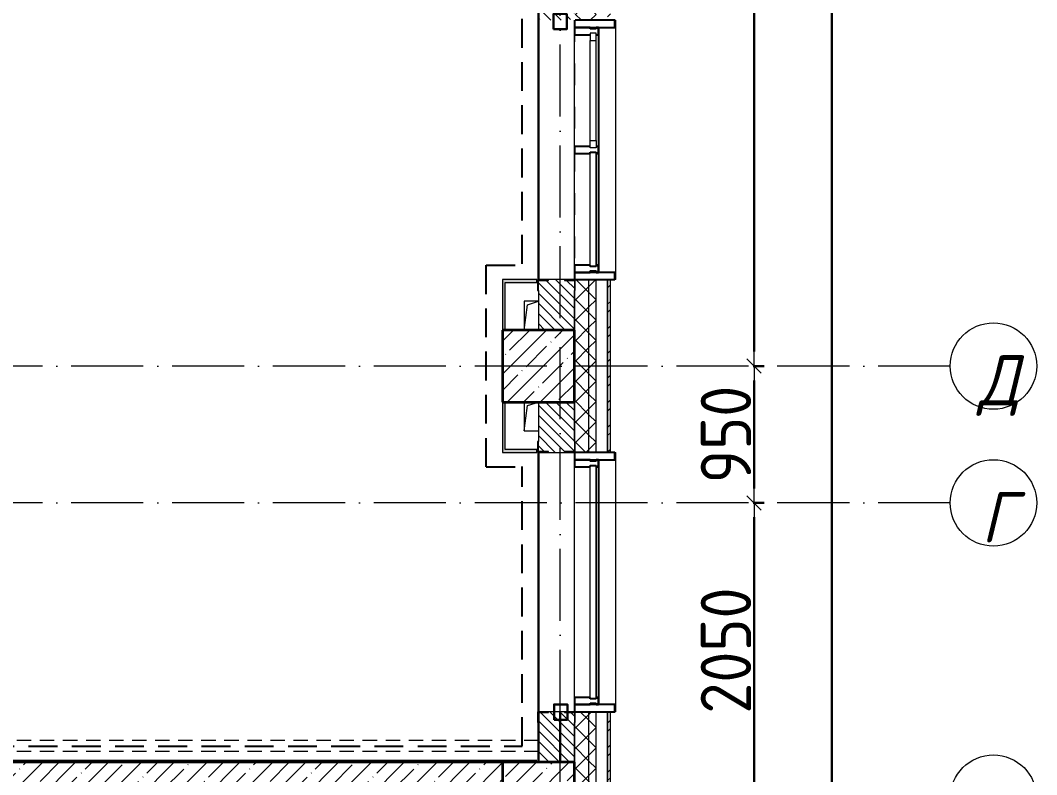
# Model space of a CAD drawing. Header units: millimetres. Extents: x -213536 to 1564669, y -45299 to 942238.
# Drawn here: x 306000 to 313054, y 222128 to 227365 of the extents above; entities that cross this region are included whole.
import ezdxf

# ---------------------------------------------------------------- set-up
doc = ezdxf.new("R2010")
doc.units = ezdxf.units.MM
for name, pattern in [('200_ШТРИХ_ш1п0_6_', [160, 100, -60]), ('50_200_ШТРИХ_1Т_ш5_п1_п1_', [700, 500, -100, 0, -100]), ('Штрих короткий', [300, 150, -150]), ('Штриховая _2 мм - 1 мм_', [300, 200, -100])]:
    doc.linetypes.add(name, pattern=pattern)
for name, color, linetype, lineweight in [('0-1', 7, 'Continuous', 5), ('0-2', 7, 'Continuous', 9), ('2.1) ПГП окна 2.8 м', 5, 'Continuous', 30), ('3) ЖБ 4м', 3, 'Continuous', 30), ('3.1) ЖБ окна 1.2 м', 102, 'Continuous', 30), ('5) Швы', 2, 'Continuous', 30), ('Импосты витража', 7, 'Continuous', 9), ('Импосты витража-1', 7, 'Continuous', 25), ('Каркас_Импост', 7, 'Continuous', 13), ('Каркас_Импост-1', 7, 'Continuous', 9), ('Линии-1', 7, '200_ШТРИХ_ш1п0_6_', 9), ('Несущие колонны', 7, 'Continuous', 9), ('Несущие колонны-1', 7, 'Continuous', 35), ('Обобщенные модели', 7, 'Continuous', 9), ('Общие ребра', 7, 'Continuous', 9), ('Окна', 7, 'Continuous', 9), ('Оси', 7, 'Continuous', 9), ('Оси-1', 7, 'Continuous', 20), ('Оси-2', 7, '50_200_ШТРИХ_1Т_ш5_п1_п1_', 9), ('Остекление-1', 7, 'Continuous', 9), ('Перемычка-1', 7, 'Штрих короткий', 9), ('Размеры', 7, 'Continuous', 15), ('Стены', 7, 'Continuous', 9), ('Стены-1', 7, 'Continuous', 13), ('Штриховка разреза-1', 7, 'Continuous', 9)]:
    doc.layers.add(name, color=color, linetype=linetype, lineweight=lineweight)
doc.layers.add('СТ-1_1', color=7, linetype='Штриховая _2 мм - 1 мм_', lineweight=90, true_color=0x888888)
doc.layers.add('Штриховка разреза-3', color=7, linetype='Continuous', lineweight=9, true_color=0x0080ff)
doc.layers.get('0-2').off()
doc.styles.add('ISOCPEUR_I_1', font='isocpeui.ttf', dxfattribs={"width": 0.85, "height": 2.5})
doc.styles.add('СПДС', font='isocpeur.ttf', dxfattribs={"width": 0.9})
doc.dimstyles.new('Размера А3', dxfattribs={"dimtxt": 200, "dimasz": 100, "dimexe": 70, "dimexo": 100, "dimgap": 20, "dimtad": 1, "dimdec": 0, "dimrnd": 10, "dimzin": 0, "dimdsep": 46, "dimtxsty": 'СПДС', "dimblk": 'ARROWHEAD_6', "dimcen": 1, "dimclrd": 256, "dimclre": 256, "dimclrt": 256, "dimazin": 0, "dimtfac": 1, "dimtdec": 0, "dimtmove": 2, "dimatfit": 3, "dimfxl": 1, "dimtolj": 1, "dimtzin": 0, "dimarcsym": 0})
pattern_1 = [(135, (0, 0), (-35.35534, -35.35534), [])]
pattern_2 = [(45, (0, 0), (-70.71068, 70.71068), []), (135, (0, 0), (-70.71068, -70.71068), [])]

# ---------------------------------------------------------------- blocks, each defined once
blk = doc.blocks.new('BSC_Колонна _Прямоугольная - 500х500-V21-АИ2_02_План отделки стен 2-го этажа _Часть 2_')
at = {"layer": 'Несущие колонны'}
h = blk.add_hatch(dxfattribs=at)
h.set_pattern_fill('FP_29', color=256, style=0, pattern_type=2)
h.set_pattern_definition([(45, (-103350, -9150), (-114.04925, 114.04925), []), (45, (-103235.95, -9150), (-114.04925, 114.04925), [201.613, -40.323, 3.353, -36.97])])
h.paths.add_polyline_path([(-250, -250), (250, -250), (250, 250), (-250, 250)], flags=0)
at = {"layer": 'Несущие колонны-1'}
for p, q in [((250, 250), (-250, 250)), ((-250, 250), (-250, -250)), ((250, -250), (250, 250)), ((-250, -250), (250, -250))]:
    blk.add_line(p, q, dxfattribs=at)
blk = doc.blocks.new('BSC_Колонна _Прямоугольная - 500х500-V74-АИ2_02_План отделки стен 2-го этажа _Часть 2_')
at = {"layer": 'Несущие колонны'}
h = blk.add_hatch(dxfattribs=at)
h.set_pattern_fill('FP_84', color=256, style=0, pattern_type=2)
h.set_pattern_definition([(45, (-103350, -12150), (-114.04925, 114.04925), []), (45, (-103235.95, -12150), (-114.04925, 114.04925), [201.613, -40.323, 3.353, -36.97])])
h.paths.add_polyline_path([(-250, -250), (250, -250), (250, 250), (-250, 250)], flags=0)
at = {"layer": 'Несущие колонны-1'}
for p, q in [((250, 250), (-250, 250)), ((-250, 250), (-250, -250)), ((250, -250), (250, 250)), ((-250, -250), (250, -250))]:
    blk.add_line(p, q, dxfattribs=at)
blk = doc.blocks.new('Проем_Дверь_Прямоугольный - 1800х2700h_оконные проемы-25805030-АИ2_02_План отделки стен 2-го этажа _Часть 2_')
at = {"layer": 'Перемычка-1'}
for p, q in [((900, 125), (-900, 125)), ((900, -125), (-900, -125))]:
    blk.add_line(p, q, dxfattribs=at)
blk = doc.blocks.new('PNS_Панель прямоугольная1 - Нр_Стекло - 40мм-25293744-АИ2_02_План отделки стен 2-го этажа _Часть 2_')
at = {"layer": 'Остекление-1'}
for p, q in [((-800, 40), (800, 40)), ((-810, 0), (810, 0)), ((800, 0), (-800, 0))]:
    blk.add_line(p, q, dxfattribs=at)
blk = doc.blocks.new('Прямоугольный импост - Импост структурный с накладкой - 150мм-25651488-АИ2_02_План отделки стен 2-го этажа _Часть 2_')
at = {"layer": 'Импосты витража'}
for p, q in [((44650, -100), (46250, -100)), ((44650, -267), (46250, -267))]:
    blk.add_line(p, q, dxfattribs=at)
blk = doc.blocks.new('Прямоугольный импост - Импост структурный с накладкой - 150мм-25651501-АИ2_02_План отделки стен 2-го этажа _Часть 2_')
at = {"layer": 'Импосты витража-1'}
for p, q in [((-25, 0), (-25, 17)), ((-25, 17), (25, 17)), ((-15, 0), (-25, 0)), ((-15, -40), (-15, 0)), ((25, 0), (15, 0)), ((15, 0), (15, -40)), ((25, 17), (25, 0)), ((-25, -150), (-25, -40)), ((-25, -40), (-15, -40)), ((15, -40), (25, -40)), ((25, -40), (25, -150)), ((25, -150), (-25, -150))]:
    blk.add_line(p, q, dxfattribs=at)
blk = doc.blocks.new('PNS_Панель прямоугольная2 - Нр_Стекло - 40мм-26243474-АИ2_02_План отделки стен 2-го этажа _Часть 2_')
at = {"layer": 'Каркас_Импост'}
for p, q in [((-397.5, 0), (-397.5, 40)), ((-397.5, 40), (-347.5, 40)), ((-347.5, 40), (-347.5, 0)), ((397.5, 40), (347.5, 40)), ((347.5, 40), (347.5, 0)), ((397.5, 0), (397.5, 40)), ((-347.5, 0), (-397.5, 0)), ((347.5, 0), (397.5, 0))]:
    blk.add_line(p, q, dxfattribs=at)
at = {"layer": 'Каркас_Импост-1'}
for p, q in [((-347.5, 40), (347.5, 40)), ((-347.5, 0), (347.5, 0))]:
    blk.add_line(p, q, dxfattribs=at)
blk = doc.blocks.new('Прямоугольный импост - Импост структурный с накладкой - 150мм-25647633-АИ2_02_План отделки стен 2-го этажа _Часть 2_')
at = {"layer": 'Импосты витража-1'}
for p, q in [((-25, 0), (-25, 17)), ((-25, 17), (25, 17)), ((-15, 0), (-25, 0)), ((-15, -40), (-15, 0)), ((25, 17), (25, 0)), ((-25, -150), (-25, -40)), ((-25, -40), (-15, -40)), ((25, -40), (25, -150)), ((25, -150), (-25, -150))]:
    blk.add_line(p, q, dxfattribs=at)
blk = doc.blocks.new('Прямоугольный импост - Импост структурный с накладкой - 150мм-25647642-АИ2_02_План отделки стен 2-го этажа _Часть 2_')
at = {"layer": 'Импосты витража'}
for p, q in [((42475, -100), (43250, -100)), ((42475, -267), (43250, -267))]:
    blk.add_line(p, q, dxfattribs=at)
blk = doc.blocks.new('Прямоугольный импост - Импост структурный с накладкой - 150мм-V150-АИ2_02_План отделки стен 2-го этажа _Часть 2_')
at = {"layer": 'Импосты витража-1'}
for p, q in [((-25, 0), (-25, 17)), ((-25, 17), (25, 17)), ((25, 0), (15, 0)), ((15, 0), (15, -40)), ((25, 17), (25, 0)), ((-25, -150), (-25, -40)), ((15, -40), (25, -40)), ((25, -40), (25, -150)), ((25, -150), (-25, -150))]:
    blk.add_line(p, q, dxfattribs=at)
blk = doc.blocks.new('PNS_Панель прямоугольная1 - Нр_Стекло - 40мм-25259299-АИ2_02_План отделки стен 2-го этажа _Часть 2_')
at = {"layer": 'Остекление-1'}
for p, q in [((-387.5, 40), (387.5, 40)), ((-397.5, 0), (397.5, 0)), ((387.5, 0), (-387.5, 0))]:
    blk.add_line(p, q, dxfattribs=at)
blk = doc.blocks.new('Прямоугольный импост - Импост структурный с накладкой - 150мм-25647644-АИ2_02_План отделки стен 2-го этажа _Часть 2_')
at = {"layer": 'Импосты витража-1'}
for p, q in [((-25, 0), (-25, 17)), ((-25, 17), (25, 17)), ((-15, 0), (-25, 0)), ((-15, -40), (-15, 0)), ((25, 0), (15, 0)), ((15, 0), (15, -40)), ((25, 17), (25, 0)), ((-25, -150), (-25, -40)), ((-25, -40), (-15, -40)), ((15, -40), (25, -40)), ((25, -40), (25, -150)), ((25, -150), (-25, -150))]:
    blk.add_line(p, q, dxfattribs=at)
blk = doc.blocks.new('Прямоугольный импост - Откос НВФ_50х280 мм-25995271-АИ2_02_План отделки стен 2-го этажа _Часть 2_')
at = {"layer": 'Импосты витража-1'}
for p, q in [((-50, 130), (0, 130)), ((-50, -150), (-50, 130)), ((0, 130), (0, -144)), ((0, -150), (-50, -150))]:
    blk.add_line(p, q, dxfattribs=at)
blk = doc.blocks.new('Прямоугольный импост - Откос НВФ_50х280 мм-25995273-АИ2_02_План отделки стен 2-го этажа _Часть 2_')
at = {"layer": 'Импосты витража-1'}
for p, q in [((0, 130), (-50, 130)), ((-50, 130), (-50, -150)), ((0, -144), (0, 130)), ((-50, -150), (0, -150))]:
    blk.add_line(p, q, dxfattribs=at)
blk = doc.blocks.new('Прямоугольный импост - Откос НВФ_50х280 мм-25993834-АИ2_02_План отделки стен 2-го этажа _Часть 2_')
at = {"layer": 'Импосты витража-1'}
for p, q in [((-50, 130), (0, 130)), ((-50, -150), (-50, 130)), ((0, 130), (0, -144)), ((0, -150), (-50, -150))]:
    blk.add_line(p, q, dxfattribs=at)
blk = doc.blocks.new('Прямоугольный импост - Откос НВФ_50х280 мм-25993838-АИ2_02_План отделки стен 2-го этажа _Часть 2_')
at = {"layer": 'Импосты витража-1'}
for p, q in [((0, 130), (-50, 130)), ((-50, 130), (-50, -150)), ((0, -144), (0, 130)), ((-50, -150), (0, -150))]:
    blk.add_line(p, q, dxfattribs=at)
blk = doc.blocks.new('Фахверк_СКБ_Уголок - 250_2700-27497298-АИ2_02_План отделки стен 2-го этажа _Часть 2_')
at = {"layer": 'Обобщенные модели'}
for p, q in [((200, 181), (125, 181)), ((125, 181), (125, 106)), ((131, 106), (131, 175)), ((131, 175), (200, 175)), ((200, 175), (200, 181)), ((125, 106), (131, 106)), ((131, -6), (125, -6)), ((125, -6), (125, -81)), ((131, -75), (131, -6)), ((125, -81), (200, -81)), ((200, -75), (131, -75)), ((200, -81), (200, -75))]:
    blk.add_line(p, q, dxfattribs=at)
blk = doc.blocks.new('AR_Отверстие прямоугольное _в плите_ - AR_Отверстие прямоугольное _в плите_-V207-АИ2_02_План отделки стен 2-го этажа _Часть 2_')
at = {"layer": 'Обобщенные модели'}
for p, q in [((-50, 100), (-50, -100)), ((-50, -100), (-25, 75)), ((-25, 75), (50, 100)), ((-50, -100), (50, -100))]:
    blk.add_line(p, q, dxfattribs=at)
blk = doc.blocks.new('AR_Отверстие прямоугольное _в плите_ - AR_Отверстие прямоугольное _в плите_-V210-АИ2_02_План отделки стен 2-го этажа _Часть 2_')
at = {"layer": 'Обобщенные модели'}
for p, q in [((50, 100), (-50, 100)), ((-50, 100), (-50, -100)), ((-50, -100), (-25, 75)), ((-25, 75), (50, 100))]:
    blk.add_line(p, q, dxfattribs=at)
blk = doc.blocks.new('Отлив_СКБ - Отлив витража_120_НВФ-31885687-АИ2_02_План отделки стен 2-го этажа _Часть 2_')
at = {"layer": 'Окна'}
for p, q in [((1750, -2), (50, -2)), ((0, -120), (0, -113)), ((0, -120), (1800, -120)), ((1800, -113), (1800, -120))]:
    blk.add_line(p, q, dxfattribs=at)
blk = doc.blocks.new('0125-Р-ОО-Ш2-АР-о_23_10_2024_rvt-1-АИ2_02_План отделки стен 2-го этажа _Часть 2_')
at = {"layer": 'Штриховка разреза-1'}
h = blk.add_hatch(dxfattribs=at)
h.set_pattern_fill('FP_81', color=256, style=0, pattern_type=2)
h.set_pattern_definition(pattern_2)
h.paths.add_polyline_path([(103700, -200), (103700, 750), (103606, 750), (103606, 675), (103600, 675), (103600, -200)], flags=0)
h.paths.add_polyline_path([(103700, 2550), (103700, 3750), (103606, 3750), (103606, 3675), (103600, 3675), (103600, 2625), (103606, 2625), (103606, 2550)], flags=0)
h.paths.add_polyline_path([(103700, 5550), (103700, 6750), (103606, 6750), (103606, 6675), (103600, 6675), (103600, 5625), (103606, 5625), (103606, 5550)], flags=0)
h.paths.add_polyline_path([(103606, 8550), (103700, 8550), (103700, 9750), (103606, 9750), (103606, 9675), (103600, 9675), (103600.1, 8625), (103606, 8625), (103606, 8556)], flags=0)
h.paths.add_polyline_path([(103606, 11550), (103700, 11550), (103700, 12750), (103606, 12750), (103606, 12675), (103600, 12675), (103600, 11625), (103606, 11625), (103606, 11556)], flags=0)
h.paths.add_polyline_path([(103700, 14550), (103700, 15750), (103606, 15750), (103606, 15675), (103600, 15675), (103600, 14625), (103606, 14625), (103606, 14550)], flags=0)
h.paths.add_polyline_path([(103700, 17550), (103700, 18750), (103606, 18750), (103606, 18675), (103600, 18675), (103600.1, 17625), (103606, 17625), (103606, 17550)], flags=0)
h.paths.add_polyline_path([(103700, 20550), (103700, 21750), (103606, 21750), (103606, 21675), (103600, 21675), (103600, 20625), (103606, 20625), (103606, 20550)], flags=0)
h.paths.add_polyline_path([(103700, 26550), (103700, 27750), (103606, 27750), (103606, 27675), (103600, 27675), (103600, 26625), (103606, 26625), (103606, 26550)], flags=0)
h.paths.add_polyline_path([(103700, 29550), (103700, 30750), (103606, 30750), (103606, 30675), (103600, 30675), (103600.1, 29625), (103606, 29625), (103606, 29550)], flags=0)
h.paths.add_polyline_path([(103700, 32550), (103700, 33750), (103606, 33750), (103606, 33675), (103600, 33675), (103600.1, 32625), (103606, 32625), (103606, 32550)], flags=0)
h.paths.add_polyline_path([(103700, 35550), (103700, 36750), (103606, 36750), (103606, 36675), (103600, 36675), (103600, 35625), (103606, 35625), (103606, 35550)], flags=0)
h.paths.add_polyline_path([(103606, 38550), (103700, 38550), (103700, 39750), (103606, 39750), (103606, 39675), (103600, 39675), (103600, 38625), (103606, 38625), (103606, 38556)], flags=0)
h.paths.add_polyline_path([(103700, 41550), (103700, 42750), (103606, 42750), (103606, 42675), (103600, 42675), (103600, 41625), (103606, 41625), (103606, 41550)], flags=0)
h.paths.add_polyline_path([(103700, 47550), (103700, 48615), (103600, 48615), (103600, 47625), (103606, 47625), (103606, 47550)], flags=0)
h = blk.add_hatch(dxfattribs=at)
h.set_pattern_fill('FP_81', color=256, style=0, pattern_type=2)
h.set_pattern_definition(pattern_2)
h.paths.add_polyline_path([(103700, -250), (103750, -250), (103750, 750), (103700, 750), (103700, -200)], flags=0)
h.paths.add_polyline_path([(103700, 2550), (103750, 2550), (103750, 3750), (103700, 3750), (103700, 3265)], flags=0)
h.paths.add_polyline_path([(103700, 5550), (103750, 5550), (103750, 6750), (103700, 6750), (103700, 6037.1)], flags=0)
h.paths.add_polyline_path([(103700, 8550), (103750, 8550), (103750, 9750), (103700, 9750), (103700, 8809.2)], flags=0)
h.paths.add_polyline_path([(103700, 11550), (103750, 11550), (103750, 12750), (103700, 12750), (103700, 11581.4)], flags=0)
h.paths.add_polyline_path([(103750, 14550), (103750, 15750), (103700, 15750), (103700, 14550)], flags=0)
h.paths.add_polyline_path([(103750, 17550), (103750, 18750), (103700, 18750), (103700, 17550)], flags=0)
h.paths.add_polyline_path([(103700, 20550), (103750, 20550), (103750, 21750), (103700, 21750), (103700, 20821.8)], flags=0)
h.paths.add_polyline_path([(103750, 26550), (103750, 27750), (103700, 27750), (103700, 26550)], flags=0)
h.paths.add_polyline_path([(103700, 29550), (103750, 29550), (103750, 30750), (103700, 30750), (103700, 30062.2)], flags=0)
h.paths.add_polyline_path([(103700, 32550), (103750, 32550), (103750, 33750), (103700, 33750), (103700, 32834.3)], flags=0)
h.paths.add_polyline_path([(103700, 35550), (103750, 35550), (103750, 36750), (103700, 36750), (103700, 35606.4)], flags=0)
h.paths.add_polyline_path([(103700, 38550), (103750, 38550), (103750, 39750), (103700, 39750), (103700, 39302.5)], flags=0)
h.paths.add_polyline_path([(103700, 41550), (103750, 41550), (103750, 42750), (103700, 42750), (103700, 42074.7)], flags=0)
h.paths.add_polyline_path([(103750, 47550), (103750, 48615), (103700, 48615), (103700, 47550)], flags=0)
h = blk.add_hatch(dxfattribs=at)
h.set_pattern_fill('FP_80', color=256, style=0, pattern_type=2)
h.set_pattern_definition([(45, (0, 0), (-85.53659, 85.53659), []), (45, (57.02, 0), (-85.53659, 85.53659), [])])
h.paths.add_polyline_path([(103830, -350), (103850, -350), (103850, 750), (103830, 750), (103830, -330)], flags=0)
h.paths.add_polyline_path([(103850, 2550), (103850, 3750), (103830, 3750), (103830, 2550)], flags=0)
h.paths.add_polyline_path([(103830, 5550), (103850, 5550), (103850, 6750), (103830, 6750), (103830, 6037.1)], flags=0)
h.paths.add_polyline_path([(103850, 8550), (103850, 9750), (103830, 9750), (103830, 8550)], flags=0)
h.paths.add_polyline_path([(103850, 11550), (103850, 12750), (103830, 12750), (103830, 11550)], flags=0)
h.paths.add_polyline_path([(103850, 14550), (103850, 15750), (103830, 15750), (103830, 14550)], flags=0)
h.paths.add_polyline_path([(103830, 17550), (103850, 17550), (103850, 18750), (103830, 18750), (103830, 18049.6)], flags=0)
h.paths.add_polyline_path([(103850, 20550), (103850, 21750), (103830, 21750), (103830, 20550)], flags=0)
h.paths.add_polyline_path([(103850, 26550), (103850, 27750), (103830, 27750), (103830, 26550)], flags=0)
h.paths.add_polyline_path([(103850, 29550), (103850, 30750), (103830, 30750), (103830, 29550)], flags=0)
h.paths.add_polyline_path([(103850, 32550), (103850, 33750), (103830, 33750), (103830, 32550)], flags=0)
h.paths.add_polyline_path([(103850, 35550), (103850, 36750), (103830, 36750), (103830, 35550)], flags=0)
h.paths.add_polyline_path([(103850, 38550), (103850, 39750), (103830, 39750), (103830, 38550)], flags=0)
h.paths.add_polyline_path([(103850, 41550), (103850, 42750), (103830, 42750), (103830, 41550)], flags=0)
h.paths.add_polyline_path([(103830, 47550), (103850, 47550), (103850, 48615), (103830, 48615), (103830, 47618.9)], flags=0)
h = blk.add_hatch(dxfattribs=at)
h.set_pattern_fill('FP_2', color=256, style=0, pattern_type=2)
h.set_pattern_definition(pattern_1)
h.paths.add_polyline_path([(103350, 12400), (103600, 12400), (103600, 12744), (103531, 12744), (103531, 12750), (103419, 12750), (103419, 12744), (103350, 12744), (103350, 12505.4)], flags=0)
h.paths.add_polyline_path([(103531, 14550), (103531, 14556), (103600, 14556), (103600, 15744), (103531, 15744), (103531, 15750), (103419, 15750), (103419, 15744), (103350, 15744), (103350, 14556), (103419, 14556), (103419, 14550)], flags=0)
h.paths.add_polyline_path([(103419, 17550), (103531, 17550), (103531, 17556), (103600, 17556), (103600, 17900), (103350, 17900), (103350, 17556), (103419, 17556)], flags=0)
h = blk.add_hatch(dxfattribs=at)
h.set_pattern_fill('FP_2', color=256, style=0, pattern_type=2)
h.set_pattern_definition(pattern_1)
h.paths.add_polyline_path([(103350, 9400), (103600, 9400), (103600, 9744), (103531, 9744), (103531, 9750), (103419, 9750), (103419, 9744), (103350, 9744), (103350, 9675)], flags=0)
h.paths.add_polyline_path([(103531, 11550), (103531, 11556), (103600, 11556), (103600, 11900), (103350, 11900), (103350, 11556), (103419, 11556), (103419, 11550)], flags=0)
h = blk.add_hatch(dxfattribs=at)
h.set_pattern_fill('FP_1', color=256, style=0, pattern_type=2)
h.set_pattern_definition([(45, (0, 0), (-114.04925, 114.04925), []), (45, (114.05, 0), (-114.04925, 114.04925), [201.612, -40.322, 3.353, -36.97])])
h.paths.add_polyline_path([(103100, 9150), (103100, 9400), (96100, 9400), (96100, 9150), (102202.1, 9150)], flags=0)
at = {"layer": 'Линии-1'}
for p, q in [((103350, 9550), (95812, 9550)), ((103350, 9475), (95812, 9475))]:
    blk.add_line(p, q, dxfattribs=at)
at = {"layer": 'Общие ребра'}
for p, q in [((103700, 11550), (103700, 12750)), ((103750, 11550), (103750, 12750)), ((103600, 12400), (103600, 12675)), ((103600, 12675), (103600, 12400)), ((103600, 11625), (103600, 11900)), ((103600, 11900), (103600, 11625)), ((103700, 8550), (103700, 9750)), ((103750, 8550), (103750, 9750)), ((103600, 9400), (103600, 9675)), ((103600, 9675), (103600, 9400))]:
    blk.add_line(p, q, dxfattribs=at)
at = {"layer": 'Стены'}
for p, q in [((103350, 12750), (103350, 14550)), ((103350, 9750), (103350, 11550))]:
    blk.add_line(p, q, dxfattribs=at)
at = {"layer": 'Стены-1'}
for p, q in [((103531, 12750), (103419, 12750)), ((103830, 12750), (103606, 12750)), ((103850, 12750), (103830, 12750)), ((103830, 12750), (103830, 11550)), ((103830, 11550), (103830, 12750)), ((103850, 11550), (103850, 12750)), ((103350, 12675), (103350, 12400)), ((103350, 11900), (103350, 11625)), ((103419, 11550), (103531, 11550)), ((103606, 11550), (103830, 11550)), ((103830, 11550), (103850, 11550)), ((103531, 9750), (103419, 9750)), ((103830, 9750), (103606, 9750)), ((103850, 9750), (103830, 9750)), ((103830, 9750), (103830, 8550)), ((103830, 8550), (103830, 9750)), ((103850, 8550), (103850, 9750)), ((103350, 9675), (103350, 9400)), ((103100, 9400), (96100, 9400))]:
    blk.add_line(p, q, dxfattribs=at)
at = {"layer": '0-2'}
for name, p, rotation in [('Проем_Дверь_Прямоугольный - 1800х2700h_оконные проемы-25805030-АИ2_02_План отделки стен 2-го этажа _Часть 2_', (103475, 13650), 89.9999999999999), ('Отлив_СКБ - Отлив витража_120_НВФ-31885687-АИ2_02_План отделки стен 2-го этажа _Часть 2_', (103767, 12750), 90), ('Прямоугольный импост - Импост структурный с накладкой - 150мм-25647642-АИ2_02_План отделки стен 2-го этажа _Часть 2_', (103500, -28800), 89.99999999999999), ('PNS_Панель прямоугольная2 - Нр_Стекло - 40мм-26243474-АИ2_02_План отделки стен 2-го этажа _Часть 2_', (103750, 14062.5), 89.9999999999975), ('Прямоугольный импост - Импост структурный с накладкой - 150мм-25647642-АИ2_02_План отделки стен 2-го этажа _Часть 2_', (103500, -29625), 89.99999999999878), ('PNS_Панель прямоугольная1 - Нр_Стекло - 40мм-25259299-АИ2_02_План отделки стен 2-го этажа _Часть 2_', (103750, 13237.5), 89.9999999999975), ('Прямоугольный импост - Откос НВФ_50х280 мм-25993838-АИ2_02_План отделки стен 2-го этажа _Часть 2_', (103750, 12750), 269.9999999999975), ('Фахверк_СКБ_Уголок - 250_2700-27497298-АИ2_02_План отделки стен 2-го этажа _Часть 2_', (103425, 12875), 269.9999999999996), ('Фахверк_СКБ_Уголок - 250_2700-27497298-АИ2_02_План отделки стен 2-го этажа _Часть 2_', (103525, 11425), 89.9999999999999), ('Проем_Дверь_Прямоугольный - 1800х2700h_оконные проемы-25805030-АИ2_02_План отделки стен 2-го этажа _Часть 2_', (103475, 10650), 269.9999999999999), ('Отлив_СКБ - Отлив витража_120_НВФ-31885687-АИ2_02_План отделки стен 2-го этажа _Часть 2_', (103767, 9750), 90), ('Прямоугольный импост - Импост структурный с накладкой - 150мм-25651488-АИ2_02_План отделки стен 2-го этажа _Часть 2_', (103500, -34800), 89.99999999999972), ('PNS_Панель прямоугольная1 - Нр_Стекло - 40мм-25293744-АИ2_02_План отделки стен 2-го этажа _Часть 2_', (103750, 10650), 89.99999999999899), ('Фахверк_СКБ_Уголок - 250_2700-27497298-АИ2_02_План отделки стен 2-го этажа _Часть 2_', (103425, 9875), 269.9999999999999), ('Прямоугольный импост - Откос НВФ_50х280 мм-25995273-АИ2_02_План отделки стен 2-го этажа _Часть 2_', (103750, 9750), 269.999999999999)]:
    blk.add_blockref(name, p, dxfattribs=dict(at, rotation=rotation))
at = {"layer": '0-2', "extrusion": (0, 0, -1)}
for name, p, rotation in [('Прямоугольный импост - Откос НВФ_50х280 мм-25993834-АИ2_02_План отделки стен 2-го этажа _Часть 2_', (-103750, 14550), 90.0000000000025), ('Прямоугольный импост - Импост структурный с накладкой - 150мм-V150-АИ2_02_План отделки стен 2-го этажа _Часть 2_', (-103750, 14475), 90.0000000000025), ('Прямоугольный импост - Импост структурный с накладкой - 150мм-25647633-АИ2_02_План отделки стен 2-го этажа _Часть 2_', (-103750, 13650), 90.0000000000025), ('Прямоугольный импост - Импост структурный с накладкой - 150мм-25647644-АИ2_02_План отделки стен 2-го этажа _Часть 2_', (-103750, 12825), 90.0000000000025), ('Прямоугольный импост - Откос НВФ_50х280 мм-25995271-АИ2_02_План отделки стен 2-го этажа _Часть 2_', (-103750, 11550), 90.00000000000101), ('Прямоугольный импост - Импост структурный с накладкой - 150мм-25651501-АИ2_02_План отделки стен 2-го этажа _Часть 2_', (-103750, 11475), 90.00000000000101), ('Прямоугольный импост - Импост структурный с накладкой - 150мм-25651501-АИ2_02_План отделки стен 2-го этажа _Часть 2_', (-103750, 9825), 90.00000000000101)]:
    blk.add_blockref(name, p, dxfattribs=dict(at, rotation=rotation))
at = {"layer": '0-2'}
for name, p in [('AR_Отверстие прямоугольное _в плите_ - AR_Отверстие прямоугольное _в плите_-V210-АИ2_02_План отделки стен 2-го этажа _Часть 2_', (103300, 12500)), ('BSC_Колонна _Прямоугольная - 500х500-V74-АИ2_02_План отделки стен 2-го этажа _Часть 2_', (103350, 12150)), ('AR_Отверстие прямоугольное _в плите_ - AR_Отверстие прямоугольное _в плите_-V207-АИ2_02_План отделки стен 2-го этажа _Часть 2_', (103300, 11800)), ('BSC_Колонна _Прямоугольная - 500х500-V21-АИ2_02_План отделки стен 2-го этажа _Часть 2_', (103350, 9150))]:
    blk.add_blockref(name, p, dxfattribs=at)
blk = doc.blocks.new('Ось сетки - Круг_Ø6_00__ISO-2_5_0_9K_-16731441-АИ2_02_План отделки стен 2-го этажа _Часть 2_')
at = {"layer": 'Оси-1'}
blk.add_circle((0, 0), 3, dxfattribs=at)
blk = doc.blocks.new('ARROWHEAD_6')
at = {"color": 0, "linetype": 'Continuous'}
for p, q in [((0, 0), (-1, 0)), ((-0.5, -0.5), (0.5, 0.5))]:
    blk.add_line(p, q, dxfattribs=at)
blk = doc.blocks.new('*D3059')
at = {"layer": 'Defpoints', "color": 0, "transparency": 16777216}
for p in [(310985.9, 224015.2), (311092, 224015.2), (310985.9, 221965.2)]:
    blk.add_point(p, dxfattribs=at)
at = {"layer": 'Размеры', "lineweight": -2, "transparency": 16777216}
for p, q in [((311085.9, 224015.2), (311162, 224015.2)), ((311092, 222065.2), (311092, 223915.2)), ((311085.9, 221965.2), (311162, 221965.2))]:
    blk.add_line(p, q, dxfattribs=at)
at = {"layer": 'Размеры', "lineweight": -2, "transparency": 16777216, "xscale": 100, "yscale": 100, "zscale": 100}
for p, rotation in [((311092, 224015.2), 90), ((311092, 221965.2), 270)]:
    blk.add_blockref('ARROWHEAD_6', p, dxfattribs=dict(at, rotation=rotation))
at = {"layer": 'Размеры', "lineweight": 25, "transparency": 16777216, "insert": (310897, 222990.2), "char_height": 350, "width": 2.488, "attachment_point": 5, "rotation": 90, "style": 'СПДС'}
blk.add_mtext('\\A1;2050', dxfattribs=at)
blk = doc.blocks.new('*D3060')
at = {"layer": 'Defpoints', "color": 0, "transparency": 16777216}
for p in [(310985.9, 224965.2), (311092, 224965.2), (310985.9, 224015.2)]:
    blk.add_point(p, dxfattribs=at)
at = {"layer": 'Размеры', "lineweight": -2, "transparency": 16777216}
for p, q in [((311085.9, 224965.2), (311162, 224965.2)), ((311092, 224115.2), (311092, 224865.2)), ((311085.9, 224015.2), (311162, 224015.2))]:
    blk.add_line(p, q, dxfattribs=at)
at = {"layer": 'Размеры', "lineweight": -2, "transparency": 16777216, "xscale": 100, "yscale": 100, "zscale": 100}
for p, rotation in [((311092, 224965.2), 90), ((311092, 224015.2), 270)]:
    blk.add_blockref('ARROWHEAD_6', p, dxfattribs=dict(at, rotation=rotation))
at = {"layer": 'Размеры', "lineweight": 25, "transparency": 16777216, "insert": (310897, 224490.2), "char_height": 350, "width": 1.866, "attachment_point": 5, "rotation": 90, "style": 'СПДС'}
blk.add_mtext('\\A1;950', dxfattribs=at)
blk = doc.blocks.new('*D3061')
at = {"layer": 'Defpoints', "color": 0, "transparency": 16777216}
for p in [(310985.9, 230965.2), (311092, 230965.2), (310985.9, 224965.2)]:
    blk.add_point(p, dxfattribs=at)
at = {"layer": 'Размеры', "lineweight": -2, "transparency": 16777216}
for p, q in [((311085.9, 230965.2), (311162, 230965.2)), ((311092, 225065.2), (311092, 230865.2)), ((311085.9, 224965.2), (311162, 224965.2))]:
    blk.add_line(p, q, dxfattribs=at)
at = {"layer": 'Размеры', "lineweight": -2, "transparency": 16777216, "xscale": 100, "yscale": 100, "zscale": 100}
for p, rotation in [((311092, 230965.2), 90), ((311092, 224965.2), 270)]:
    blk.add_blockref('ARROWHEAD_6', p, dxfattribs=dict(at, rotation=rotation))
at = {"layer": 'Размеры', "lineweight": 25, "transparency": 16777216, "insert": (310897, 227965.2), "char_height": 350, "width": 2.488, "attachment_point": 5, "rotation": 90, "style": 'СПДС'}
blk.add_mtext('\\A1;6000', dxfattribs=at)
blk = doc.blocks.new('*D3072')
at = {"layer": 'Defpoints', "color": 0, "transparency": 16777216}
for p in [(311183.9, 261865.2), (311633, 261865.2), (311527, 212815.2)]:
    blk.add_point(p, dxfattribs=at)
at = {"layer": 'Размеры', "lineweight": -2, "transparency": 16777216}
for p, q in [((311283.9, 261865.2), (311703, 261865.2)), ((311633, 212915.2), (311633, 261765.2)), ((311627, 212815.2), (311703, 212815.2))]:
    blk.add_line(p, q, dxfattribs=at)
at = {"layer": 'Размеры', "lineweight": -2, "transparency": 16777216, "xscale": 100, "yscale": 100, "zscale": 100}
for p, rotation in [((311633, 261865.2), 90), ((311633, 212815.2), 270)]:
    blk.add_blockref('ARROWHEAD_6', p, dxfattribs=dict(at, rotation=rotation))
at = {"layer": 'Размеры', "lineweight": 25, "transparency": 16777216, "insert": (311438, 237340.2), "char_height": 350, "width": 3.186, "attachment_point": 5, "rotation": 90, "style": 'СПДС'}
blk.add_mtext('\\A1;49050', dxfattribs=at)
blk = doc.blocks.new('Оси1')
at = {"layer": 'Оси-2'}
for p, q in [((309745.6, 210594.5), (309745.6, 264395.4)), ((312453.9, 224965.2), (301945.6, 224965.2)), ((312453.9, 224015.2), (203926.8, 224015.2))]:
    blk.add_line(p, q, dxfattribs=at)
at = {"layer": 'Оси-1', "xscale": 99.99999999999993, "yscale": 99.99999999999993, "zscale": 99.99999999999993}
for p, rotation in [((312753.9, 224965.2), 89.9999999999998), ((312753.9, 224015.2), 89.99999999999982), ((312753.9, 221965.2), 89.99999999999982)]:
    blk.add_blockref('Ось сетки - Круг_Ø6_00__ISO-2_5_0_9K_-16731441-АИ2_02_План отделки стен 2-го этажа _Часть 2_', p, dxfattribs=dict(at, rotation=rotation))
at = {"layer": 'Оси', "char_height": 350, "attachment_point": 1, "style": 'ISOCPEUR_I_1'}
for s, insert, width in [('\\fISOCPEUR|b0|i1|c204|p34|;\\W.9;Д', (312649.4, 225041.3), 252.532), ('\\fISOCPEUR|b0|i1|c204|p34|;\\W.9;Г', (312670.1, 224091.3), 202.025)]:
    blk.add_mtext(s, dxfattribs=dict(at, insert=insert, width=width))
at = {"layer": 'Размеры', "lineweight": 25}
for base, p1, p2, picture, middle in [((311633, 261865.2), (311527, 212815.2), (311183.9, 261865.2), '*D3072', (311438, 237340.2)), ((311092, 230965.2), (310985.9, 224965.2), (310985.9, 230965.2), '*D3061', (310897, 227965.2)), ((311092, 224965.2), (310985.9, 224015.2), (310985.9, 224965.2), '*D3060', (310897, 224490.2)), ((311092, 224015.2), (310985.9, 221965.2), (310985.9, 224015.2), '*D3059', (310897, 222990.2))]:
    dim = blk.add_linear_dim(base=base, p1=p1, p2=p2, angle=90, dimstyle='Размера А3', override={"dimtxt": 350}, dxfattribs=at)
    dim.commit()
    dim.dimension.update_dxf_attribs({"geometry": picture, "text_midpoint": middle})

msp = doc.modelspace()

# ---------------------------------------------------------------- hatches: boundary and pattern name
at = {"layer": 'Штриховка разреза-3'}
for points in [[(309345.6, 225215.2), (309365.6, 225215.2), (309365.6, 225565.2), (309345.6, 225565.2), (309345.6, 225320.6)], [(309365.6, 225545.2), (309583.6, 225545.2), (309583.6, 225565.2), (309365.6, 225565.2)], [(309365.6, 224385.2), (309365.6, 224715.2), (309345.6, 224715.2), (309345.6, 224385.2)], [(309583.6, 224365.2), (309583.6, 224385.2), (309345.6, 224385.2), (309345.6, 224365.2), (309379.7, 224365.2)]]:
    msp.add_hatch(color=256, dxfattribs=at).paths.add_polyline_path(points, flags=0)

# ---------------------------------------------------------------- linework, layer by layer
at = {"layer": '2.1) ПГП окна 2.8 м'}
msp.add_lwpolyline([(309745.6, 222565.2), (309745.6, 222215.2)], dxfattribs=at)
at = {"layer": '3) ЖБ 4м'}
for points in [[(309345.6, 224715.2), (309345.6, 225215.2)], [(302045.6, 222215.2), (309595.6, 222215.2)]]:
    msp.add_lwpolyline(points, dxfattribs=at)
at = {"layer": '3.1) ЖБ окна 1.2 м'}
for points in [[(309595.6, 230371.2), (309595.6, 225565.2)], [(309595.6, 224371.2), (309595.6, 222215.2)]]:
    msp.add_lwpolyline(points, dxfattribs=at)
at = {"layer": '5) Швы'}
for points in [[(309699.6, 227303.5), (309792, 227303.5), (309792, 227409.9), (309699.6, 227409.9)], [(309704.4, 222509.9), (309796.8, 222509.9), (309796.8, 222616.3), (309704.4, 222616.3)]]:
    msp.add_lwpolyline(points, close=True, dxfattribs=at)
at = {"layer": 'Общие ребра'}
for p, q in [((309583.6, 225545.2), (309583.6, 225565.2)), ((309583.6, 224365.2), (309583.6, 224385.2))]:
    msp.add_line(p, q, dxfattribs=at)
at = {"layer": 'СТ-1_1', "lineweight": 25}
for p, q in [((309483.6, 225675.2), (309483.6, 230260.2)), ((309233.6, 224265.2), (309233.6, 225665.2)), ((309233.6, 225665.2), (309483.6, 225665.2)), ((309233.6, 224265.2), (309483.6, 224265.2)), ((309483.6, 222327.2), (309483.6, 224267.2)), ((302157.6, 222327.2), (309483.6, 222327.2))]:
    msp.add_line(p, q, dxfattribs=at)
at = {"layer": 'Стены-1'}
for p, q in [((309583.6, 225565.2), (309345.6, 225565.2)), ((309345.6, 225565.2), (309345.6, 225215.2)), ((309365.6, 225545.2), (309583.6, 225545.2)), ((309365.6, 225215.2), (309365.6, 225545.2)), ((309345.6, 224715.2), (309345.6, 224365.2)), ((309365.6, 224385.2), (309365.6, 224715.2)), ((309345.6, 224365.2), (309583.6, 224365.2)), ((309583.6, 224385.2), (309365.6, 224385.2)), ((309583.6, 222227.2), (302057.6, 222227.2)), ((302345.6, 222215.2), (309345.6, 222215.2)), ((309595.6, 222215.2), (309595.6, 222227.2))]:
    msp.add_line(p, q, dxfattribs=at)

# ---------------------------------------------------------------- block references
at = {"color": 2, "lineweight": 30}
msp.add_blockref('Оси1', (0, 0), dxfattribs=at)
at = {"layer": '0-1'}
msp.add_blockref('0125-Р-ОО-Ш2-АР-о_23_10_2024_rvt-1-АИ2_02_План отделки стен 2-го этажа _Часть 2_', (206245.6, 212815.2), dxfattribs=at)

doc.saveas('drawing.dxf')
